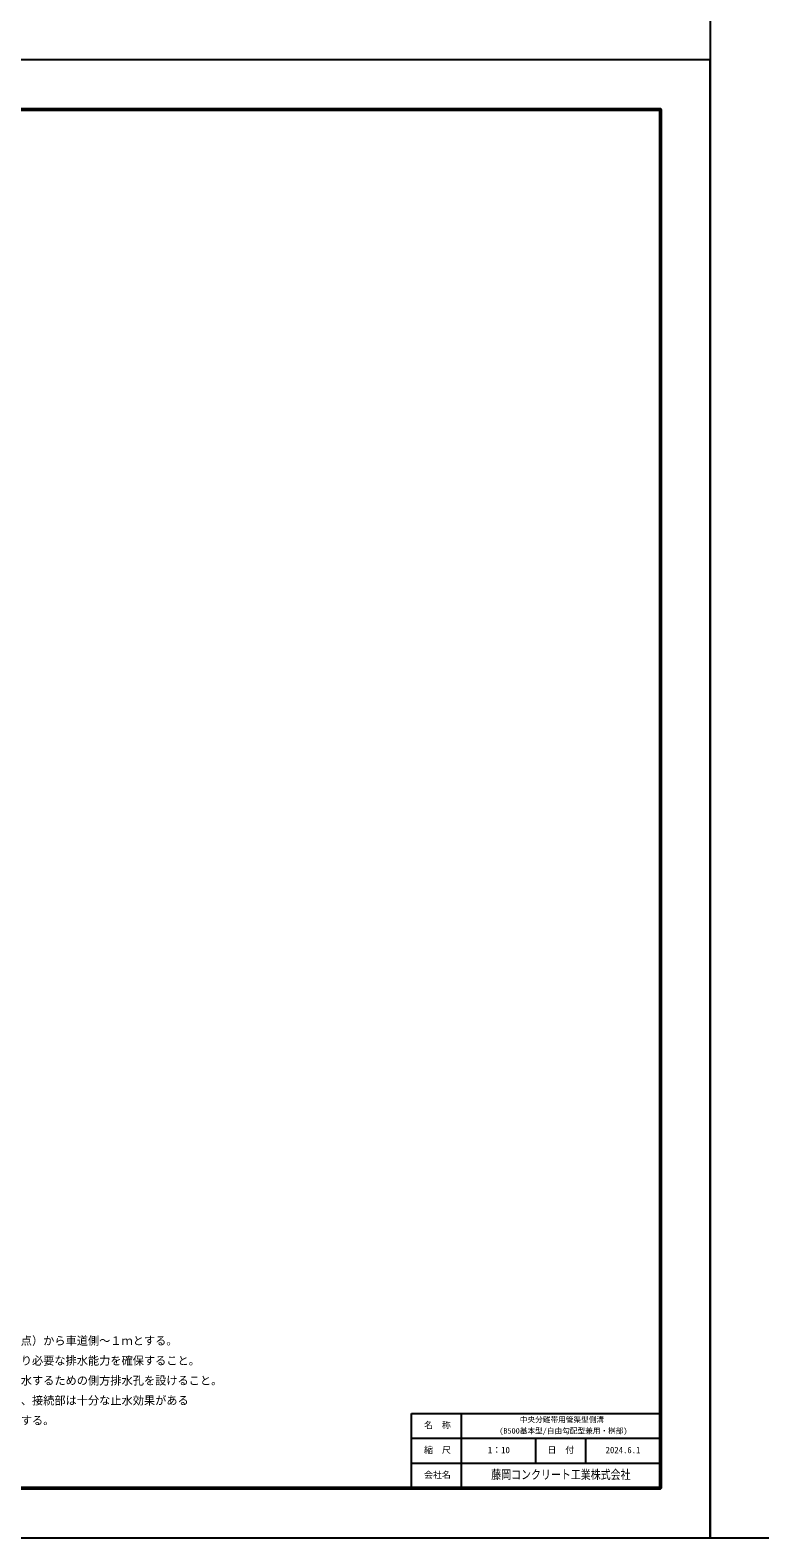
# Model space of a CAD drawing. Units: millimetres, scale not verified. Extents: x -12600 to 12600, y -5940 to 5940.
# Drawn here: x -6934 to -4000, y -5940 to 119 of the extents above; entities that cross this region are included whole.
import ezdxf
from ezdxf.enums import TextEntityAlignment as Align

# ---------------------------------------------------------------- set-up
doc = ezdxf.new("R2010")
doc.units = ezdxf.units.MM
doc.header["$LTSCALE"] = 40
for name, color, linetype, lineweight in [('0-1_Defpoints', 5, 'Continuous', 25), ('0-7_TXT', 7, 'Continuous', 25), ('0-8_WAKU', 3, 'Continuous', 25), ('0-9_WAKU-LINE', 7, 'Continuous', 25)]:
    doc.layers.add(name, color=color, linetype=linetype, lineweight=lineweight)
doc.layers.add('0-A_WAKU-TXT', color=7, linetype='Continuous')
doc.styles.add('ＭＳ ゴシック', font='')
doc.styles.get('ＭＳ ゴシック').set_extended_font_data('MS Gothic')

msp = doc.modelspace()

# ---------------------------------------------------------------- linework, layer by layer
at = {"layer": '0-1_Defpoints'}
for points in [[(-4200, -5940), (12600, -5940), (12600, 5940), (-4200, 5940)], [(-12600, -5940), (-4200, -5940), (-4200, 0), (-12600, 0)]]:
    msp.add_lwpolyline(points, close=True, dxfattribs=at)
at = {"layer": '0-8_WAKU'}
for p, q in [((-5400, -5440), (-4400, -5440)), ((-5400, -5740), (-5400, -5440))]:
    msp.add_line(p, q, dxfattribs=at)
at = {"layer": '0-8_WAKU', "lineweight": 50}
msp.add_lwpolyline([(-12400, -5740), (-4400, -5740), (-4400, -200), (-12400, -200)], close=True, dxfattribs=at)
at = {"layer": '0-9_WAKU-LINE'}
for p, q in [((-5200, -5740), (-5200, -5440)), ((-5400, -5540), (-4400, -5540)), ((-4900, -5640), (-4900, -5540)), ((-4700, -5640), (-4700, -5540)), ((-5400, -5640), (-4400, -5640))]:
    msp.add_line(p, q, dxfattribs=at)

# ---------------------------------------------------------------- texts
at = {"layer": '0-7_TXT', "style": 'ＭＳ ゴシック'}
for s, p in [('・許容通水幅は、路肩端部（境界ブロックとの交点）から車道側～１ｍとする。', (-7961.08, -5174.42)), ('・標準部、集水部、桝部の配置の組み合わせにより必要な排水能力を確保すること。', (-7961.08, -5254.42)), ('・排水性舗装の場合は、浸透させた路面排水を排水するための側方排水孔を設けること。', (-7961.08, -5334.42)), ('・製品間の接合は、側溝に相互の一体性を確保し、接続部は十分な止水効果がある', (-7961.08, -5414.42)), ('\u3000止水性材料（止水ゴムスポンジ）による接合とする。', (-7961.08, -5494.42))]:
    msp.add_text(s, height=32.99, dxfattribs=at).set_placement(p, align=Align.BOTTOM_LEFT)
at = {"layer": '0-A_WAKU-TXT', "style": 'ＭＳ ゴシック'}
for s, height, p in [('中央分離帯用管渠型側溝', 21.99, (-4965, -5482.5)), ('名\u3000称', 25.66, (-5350.05, -5507.5)), ('(B500基本型/自由勾配型兼用・桝部)', 21.99, (-5047.5, -5527.5)), ('縮\u3000尺', 25.66, (-5350.05, -5607.5)), ('日\u3000付', 25.66, (-4854.05, -5607.5)), ('1：10', 25.66, (-5093.25, -5607.5)), ('2024.6.1', 25.66, (-4620, -5607.5)), ('会社名', 25.66, (-5350.05, -5707.5))]:
    msp.add_text(s, height=height, dxfattribs=at).set_placement(p, align=Align.BOTTOM_LEFT)
at = {"layer": '0-A_WAKU-TXT', "style": 'ＭＳ ゴシック', "width": 0.8}
msp.add_text('藤岡コンクリート工業株式会社', height=36.66, dxfattribs=at).set_placement((-5080, -5715), align=Align.BOTTOM_LEFT)

doc.saveas('drawing.dxf')
